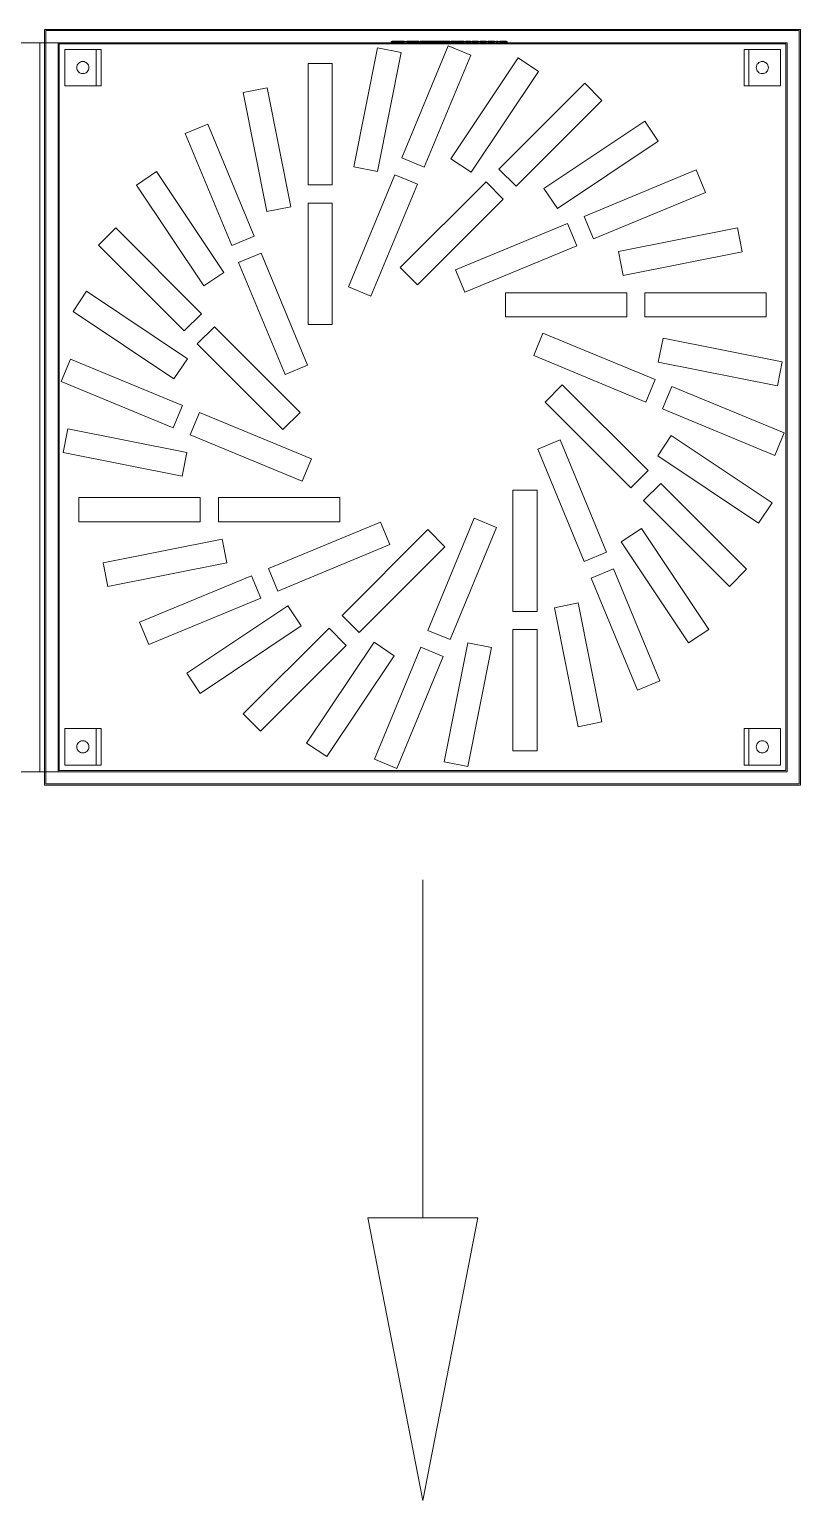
# Model space of a CAD drawing. Header units: inches. Extents: x -772 to 6765, y -813 to 4093.
# Drawn here: x 1480.1 to 1543.6, y 3187.3 to 3308.6 of the extents above; entities that cross this region are included whole.
import ezdxf

# ---------------------------------------------------------------- set-up
doc = ezdxf.new("R2010")
doc.units = ezdxf.units.IN
doc.header["$MEASUREMENT"] = 0
doc.layers.add('MTY-UFLEME-KANALI', color=20, linetype='Continuous')
doc.layers.add('STM-U-MENFEZ', color=2, linetype='Continuous', lineweight=0)
doc.layers.add('VDI3805_Objects', color=7, linetype='Continuous', lineweight=0)

# ---------------------------------------------------------------- blocks, each defined once
blk = doc.blocks.new('150_970_03')
at = {"layer": 'VDI3805_Objects', "color": 7}
for p, q in [((-0.0696, 0.3005), (-0.0696, 0.3015)), ((-0.0696, 0.3015), (0.026, 0.3015)), ((0.026, 0.3005), (-0.0696, 0.3005)), ((0.026, 0.3005), (0.026, 0.3015))]:
    blk.add_line(p, q, dxfattribs=at)
at = {"layer": 'VDI3805_Objects', "color": 38}
for p, q in [((-0.0672, 0.3018), (-0.0688, 0.3018)), ((-0.0688, 0.3018), (-0.0688, 0.3006)), ((-0.0688, 0.3018), (-0.0666, 0.3018)), ((-0.0688, 0.3006), (-0.0672, 0.3006)), ((-0.0666, 0.3006), (-0.0688, 0.3006)), ((-0.0653, 0.3018), (-0.0672, 0.3018)), ((-0.0672, 0.3018), (-0.0672, 0.3006)), ((-0.0672, 0.3006), (-0.0653, 0.3006)), ((-0.0666, 0.3018), (-0.0666, 0.3006)), ((-0.065, 0.3018), (-0.0653, 0.3018)), ((-0.0653, 0.3018), (-0.0653, 0.3006)), ((-0.0653, 0.3006), (-0.065, 0.3006)), ((-0.065, 0.3018), (-0.0638, 0.3018)), ((-0.065, 0.3018), (-0.065, 0.3006)), ((-0.0638, 0.3006), (-0.065, 0.3006)), ((-0.0638, 0.3018), (-0.0638, 0.3006)), ((-0.0609, 0.3018), (-0.0621, 0.3018)), ((-0.0621, 0.3006), (-0.0621, 0.3018)), ((-0.0609, 0.3006), (-0.0621, 0.3006)), ((-0.0609, 0.3006), (-0.0609, 0.3018)), ((-0.0583, 0.3018), (-0.0594, 0.3018)), ((-0.0594, 0.3018), (-0.0594, 0.3006)), ((-0.0594, 0.3018), (-0.0583, 0.3018)), ((-0.0594, 0.3006), (-0.0583, 0.3006)), ((-0.0583, 0.3006), (-0.0594, 0.3006)), ((-0.0553, 0.3018), (-0.0583, 0.3018)), ((-0.0583, 0.3018), (-0.0583, 0.3006)), ((-0.0583, 0.3018), (-0.0583, 0.3006)), ((-0.0583, 0.3018), (-0.0553, 0.3018)), ((-0.0583, 0.3006), (-0.0553, 0.3006)), ((-0.0553, 0.3006), (-0.0583, 0.3006)), ((-0.0541, 0.3018), (-0.0553, 0.3018)), ((-0.0553, 0.3018), (-0.0553, 0.3006)), ((-0.0553, 0.3018), (-0.0553, 0.3006)), ((-0.0553, 0.3018), (-0.0541, 0.3018)), ((-0.0553, 0.3006), (-0.0541, 0.3006)), ((-0.0541, 0.3006), (-0.0553, 0.3006)), ((-0.0541, 0.3018), (-0.0541, 0.3006)), ((-0.0513, 0.3018), (-0.0525, 0.3018)), ((-0.0525, 0.3018), (-0.0525, 0.3006)), ((-0.0525, 0.3006), (-0.0513, 0.3006)), ((-0.0486, 0.3018), (-0.0513, 0.3018)), ((-0.0513, 0.3018), (-0.0513, 0.3006)), ((-0.0513, 0.3006), (-0.0486, 0.3006)), ((-0.0486, 0.3018), (-0.0475, 0.3018)), ((-0.0486, 0.3018), (-0.0486, 0.3006)), ((-0.0475, 0.3006), (-0.0486, 0.3006)), ((-0.0475, 0.3018), (-0.0475, 0.3006)), ((-0.0459, 0.3018), (-0.0456, 0.3018)), ((-0.0456, 0.3018), (-0.0459, 0.3018)), ((-0.0459, 0.3018), (-0.0459, 0.3006)), ((-0.0459, 0.3018), (-0.0459, 0.3018)), ((-0.0459, 0.3018), (-0.0459, 0.3006)), ((-0.0459, 0.3018), (-0.0454, 0.3018)), ((-0.0454, 0.3018), (-0.0459, 0.3018)), ((-0.0459, 0.3018), (-0.0459, 0.3006)), ((-0.0459, 0.3018), (-0.0459, 0.3018)), ((-0.0456, 0.3006), (-0.0459, 0.3006)), ((-0.0459, 0.3006), (-0.0456, 0.3006)), ((-0.0459, 0.3006), (-0.0459, 0.3006)), ((-0.0454, 0.3006), (-0.0459, 0.3006)), ((-0.0459, 0.3006), (-0.0454, 0.3006)), ((-0.0459, 0.3006), (-0.0459, 0.3006)), ((-0.0456, 0.3018), (-0.0456, 0.3006)), ((-0.0456, 0.3018), (-0.0453, 0.3018)), ((-0.0453, 0.3018), (-0.0456, 0.3018)), ((-0.0456, 0.3018), (-0.0456, 0.3006)), ((-0.0453, 0.3006), (-0.0456, 0.3006)), ((-0.0456, 0.3006), (-0.0453, 0.3006)), ((-0.0454, 0.3018), (-0.0454, 0.3006)), ((-0.0454, 0.3018), (-0.0448, 0.3018)), ((-0.0448, 0.3018), (-0.0454, 0.3018)), ((-0.0454, 0.3018), (-0.0454, 0.3006)), ((-0.0448, 0.3006), (-0.0454, 0.3006)), ((-0.0454, 0.3006), (-0.0448, 0.3006)), ((-0.0453, 0.3018), (-0.0453, 0.3006)), ((-0.0453, 0.3018), (-0.045, 0.3018)), ((-0.045, 0.3018), (-0.0453, 0.3018)), ((-0.0453, 0.3018), (-0.0453, 0.3006)), ((-0.045, 0.3006), (-0.0453, 0.3006)), ((-0.0453, 0.3006), (-0.045, 0.3006)), ((-0.045, 0.3018), (-0.045, 0.3006)), ((-0.045, 0.3018), (-0.0447, 0.3018)), ((-0.0446, 0.3018), (-0.045, 0.3018)), ((-0.045, 0.3018), (-0.045, 0.3006)), ((-0.0447, 0.3006), (-0.045, 0.3006)), ((-0.045, 0.3006), (-0.0446, 0.3006)), ((-0.0448, 0.3018), (-0.0448, 0.3006)), ((-0.0448, 0.3018), (-0.0441, 0.3018)), ((-0.0441, 0.3018), (-0.0448, 0.3018)), ((-0.0448, 0.3018), (-0.0448, 0.3006)), ((-0.0441, 0.3006), (-0.0448, 0.3006)), ((-0.0448, 0.3006), (-0.0441, 0.3006)), ((-0.0447, 0.3018), (-0.0447, 0.3006)), ((-0.0447, 0.3018), (-0.0443, 0.3018)), ((-0.0443, 0.3006), (-0.0447, 0.3006)), ((-0.0443, 0.3018), (-0.0446, 0.3018)), ((-0.0446, 0.3018), (-0.0446, 0.3006)), ((-0.0446, 0.3006), (-0.0443, 0.3006)), ((-0.0443, 0.3018), (-0.0443, 0.3006)), ((-0.0443, 0.3018), (-0.0439, 0.3018)), ((-0.0439, 0.3018), (-0.0443, 0.3018)), ((-0.0443, 0.3018), (-0.0443, 0.3006)), ((-0.0439, 0.3006), (-0.0443, 0.3006)), ((-0.0443, 0.3006), (-0.0439, 0.3006)), ((-0.0441, 0.3018), (-0.0441, 0.3006)), ((-0.0441, 0.3018), (-0.0435, 0.3018)), ((-0.0435, 0.3018), (-0.0441, 0.3018)), ((-0.0441, 0.3018), (-0.0441, 0.3006)), ((-0.0435, 0.3006), (-0.0441, 0.3006)), ((-0.0441, 0.3006), (-0.0435, 0.3006)), ((-0.0439, 0.3018), (-0.0439, 0.3006)), ((-0.0439, 0.3018), (-0.0436, 0.3018)), ((-0.0435, 0.3018), (-0.0439, 0.3018)), ((-0.0439, 0.3018), (-0.0439, 0.3006)), ((-0.0436, 0.3006), (-0.0439, 0.3006)), ((-0.0439, 0.3006), (-0.0435, 0.3006)), ((-0.0436, 0.3018), (-0.0436, 0.3006)), ((-0.0436, 0.3018), (-0.0432, 0.3018)), ((-0.0432, 0.3006), (-0.0436, 0.3006)), ((-0.0432, 0.3018), (-0.0435, 0.3018)), ((-0.0435, 0.3018), (-0.0435, 0.3006)), ((-0.0435, 0.3018), (-0.0435, 0.3006)), ((-0.0435, 0.3018), (-0.0429, 0.3018)), ((-0.0429, 0.3018), (-0.0435, 0.3018)), ((-0.0435, 0.3018), (-0.0435, 0.3006)), ((-0.0435, 0.3006), (-0.0432, 0.3006)), ((-0.0429, 0.3006), (-0.0435, 0.3006)), ((-0.0435, 0.3006), (-0.0429, 0.3006)), ((-0.0432, 0.3018), (-0.0432, 0.3006)), ((-0.0432, 0.3018), (-0.0429, 0.3018)), ((-0.0429, 0.3018), (-0.0432, 0.3018)), ((-0.0432, 0.3018), (-0.0432, 0.3006)), ((-0.0429, 0.3006), (-0.0432, 0.3006)), ((-0.0432, 0.3006), (-0.0429, 0.3006)), ((-0.0429, 0.3018), (-0.0429, 0.3006)), ((-0.0429, 0.3018), (-0.0427, 0.3018)), ((-0.0427, 0.3018), (-0.0429, 0.3018)), ((-0.0429, 0.3018), (-0.0429, 0.3006)), ((-0.0429, 0.3018), (-0.0429, 0.3006)), ((-0.0429, 0.3018), (-0.0424, 0.3018)), ((-0.0424, 0.3018), (-0.0429, 0.3018)), ((-0.0429, 0.3018), (-0.0429, 0.3006)), ((-0.0427, 0.3006), (-0.0429, 0.3006)), ((-0.0429, 0.3006), (-0.0427, 0.3006)), ((-0.0424, 0.3006), (-0.0429, 0.3006)), ((-0.0429, 0.3006), (-0.0424, 0.3006)), ((-0.0427, 0.3018), (-0.0427, 0.3006)), ((-0.0427, 0.3018), (-0.0425, 0.3018)), ((-0.0425, 0.3018), (-0.0427, 0.3018)), ((-0.0427, 0.3018), (-0.0427, 0.3006)), ((-0.0425, 0.3006), (-0.0427, 0.3006)), ((-0.0427, 0.3006), (-0.0425, 0.3006)), ((-0.0425, 0.3018), (-0.0425, 0.3006)), ((-0.0425, 0.3018), (-0.0424, 0.3018)), ((-0.0424, 0.3018), (-0.0425, 0.3018)), ((-0.0425, 0.3018), (-0.0425, 0.3006)), ((-0.0424, 0.3006), (-0.0425, 0.3006)), ((-0.0425, 0.3006), (-0.0424, 0.3006)), ((-0.0424, 0.3018), (-0.0424, 0.3006)), ((-0.0424, 0.3018), (-0.0424, 0.3018)), ((-0.0424, 0.3018), (-0.0424, 0.3006)), ((-0.0424, 0.3018), (-0.0424, 0.3018)), ((-0.0424, 0.3018), (-0.0424, 0.3006)), ((-0.0424, 0.3018), (-0.0424, 0.3006)), ((-0.0424, 0.3018), (-0.0419, 0.3018)), ((-0.0419, 0.3018), (-0.0424, 0.3018)), ((-0.0424, 0.3018), (-0.0424, 0.3006)), ((-0.0424, 0.3006), (-0.0424, 0.3006)), ((-0.0424, 0.3006), (-0.0424, 0.3006)), ((-0.0419, 0.3006), (-0.0424, 0.3006)), ((-0.0424, 0.3006), (-0.0419, 0.3006)), ((-0.0419, 0.3018), (-0.0419, 0.3006)), ((-0.0419, 0.3018), (-0.0415, 0.3018)), ((-0.0415, 0.3018), (-0.0419, 0.3018)), ((-0.0419, 0.3018), (-0.0419, 0.3006)), ((-0.0415, 0.3006), (-0.0419, 0.3006)), ((-0.0419, 0.3006), (-0.0415, 0.3006)), ((-0.0415, 0.3018), (-0.0415, 0.3006)), ((-0.0415, 0.3018), (-0.0412, 0.3018)), ((-0.0412, 0.3006), (-0.0415, 0.3006)), ((-0.0412, 0.3018), (-0.0412, 0.3006)), ((-0.0412, 0.3018), (-0.0411, 0.3018)), ((-0.0411, 0.3006), (-0.0412, 0.3006)), ((-0.0411, 0.3018), (-0.0411, 0.3006)), ((-0.0411, 0.3018), (-0.041, 0.3018)), ((-0.041, 0.3006), (-0.0411, 0.3006)), ((-0.041, 0.3018), (-0.041, 0.3006)), ((-0.0394, 0.3018), (-0.0356, 0.3018)), ((-0.0394, 0.3018), (-0.0394, 0.3006)), ((-0.0394, 0.3018), (-0.0367, 0.3018)), ((-0.0356, 0.3006), (-0.0394, 0.3006)), ((-0.0367, 0.3006), (-0.0394, 0.3006)), ((-0.0367, 0.3018), (-0.0367, 0.3006)), ((-0.0356, 0.3018), (-0.0356, 0.3006)), ((-0.0289, 0.3018), (-0.0341, 0.3018)), ((-0.0341, 0.3018), (-0.0341, 0.3006)), ((-0.0341, 0.3018), (-0.0321, 0.3018)), ((-0.0341, 0.3006), (-0.0289, 0.3006)), ((-0.0321, 0.3006), (-0.0341, 0.3006)), ((-0.0321, 0.3018), (-0.0321, 0.3006)), ((-0.0321, 0.3018), (-0.0309, 0.3018)), ((-0.0309, 0.3006), (-0.0321, 0.3006)), ((-0.0309, 0.3018), (-0.0309, 0.3006)), ((-0.0309, 0.3018), (-0.0289, 0.3018)), ((-0.0289, 0.3006), (-0.0309, 0.3006)), ((-0.0289, 0.3018), (-0.0289, 0.3006)), ((-0.0281, 0.3018), (-0.0279, 0.3018)), ((-0.0281, 0.3018), (-0.0281, 0.3006)), ((-0.0281, 0.3018), (-0.0281, 0.3018)), ((-0.0281, 0.3018), (-0.0281, 0.3006)), ((-0.0279, 0.3006), (-0.0281, 0.3006)), ((-0.0281, 0.3006), (-0.0281, 0.3006)), ((-0.0279, 0.3018), (-0.0279, 0.3006)), ((-0.0279, 0.3018), (-0.0277, 0.3018)), ((-0.0277, 0.3006), (-0.0279, 0.3006)), ((-0.0278, 0.3006), (-0.0278, 0.3018)), ((-0.0278, 0.3018), (-0.0277, 0.3018)), ((-0.0277, 0.3006), (-0.0278, 0.3006)), ((-0.0277, 0.3006), (-0.0277, 0.3018)), ((-0.0277, 0.3018), (-0.0276, 0.3018)), ((-0.0277, 0.3018), (-0.0277, 0.3006)), ((-0.0277, 0.3018), (-0.0274, 0.3018)), ((-0.0276, 0.3006), (-0.0277, 0.3006)), ((-0.0274, 0.3006), (-0.0277, 0.3006)), ((-0.0276, 0.3006), (-0.0276, 0.3018)), ((-0.0276, 0.3018), (-0.0274, 0.3018)), ((-0.0274, 0.3006), (-0.0276, 0.3006)), ((-0.0274, 0.3006), (-0.0274, 0.3018)), ((-0.0274, 0.3018), (-0.0272, 0.3018)), ((-0.0274, 0.3018), (-0.0274, 0.3006)), ((-0.0274, 0.3018), (-0.0271, 0.3018)), ((-0.0272, 0.3006), (-0.0274, 0.3006)), ((-0.0271, 0.3006), (-0.0274, 0.3006)), ((-0.0272, 0.3006), (-0.0272, 0.3018)), ((-0.0272, 0.3018), (-0.0269, 0.3018)), ((-0.0269, 0.3006), (-0.0272, 0.3006)), ((-0.0271, 0.3018), (-0.0271, 0.3006)), ((-0.0271, 0.3018), (-0.0267, 0.3018)), ((-0.0267, 0.3006), (-0.0271, 0.3006)), ((-0.0269, 0.3006), (-0.0269, 0.3018)), ((-0.0269, 0.3018), (-0.0266, 0.3018)), ((-0.0263, 0.3018), (-0.0269, 0.3018)), ((-0.0269, 0.3018), (-0.0269, 0.3006)), ((-0.0269, 0.3018), (-0.0265, 0.3018)), ((-0.0268, 0.3018), (-0.0269, 0.3018)), ((-0.0269, 0.3018), (-0.0269, 0.3018)), ((-0.0269, 0.3018), (-0.0269, 0.3018)), ((-0.0269, 0.3018), (-0.0269, 0.3018)), ((-0.0269, 0.3018), (-0.0269, 0.3018)), ((-0.0269, 0.3018), (-0.0268, 0.3018)), ((-0.0269, 0.3018), (-0.0269, 0.3006)), ((-0.0269, 0.3018), (-0.0269, 0.3006)), ((-0.0269, 0.3018), (-0.0269, 0.3006)), ((-0.0269, 0.3018), (-0.0269, 0.3006)), ((-0.0269, 0.3018), (-0.0269, 0.3006)), ((-0.0266, 0.3006), (-0.0269, 0.3006)), ((-0.0269, 0.3006), (-0.0263, 0.3006)), ((-0.0265, 0.3006), (-0.0269, 0.3006)), ((-0.0268, 0.3006), (-0.0269, 0.3006)), ((-0.0269, 0.3006), (-0.0269, 0.3006)), ((-0.0269, 0.3006), (-0.0269, 0.3006)), ((-0.0269, 0.3006), (-0.0269, 0.3006)), ((-0.0269, 0.3006), (-0.0269, 0.3006)), ((-0.0269, 0.3006), (-0.0269, 0.3006)), ((-0.0268, 0.3006), (-0.0269, 0.3006)), ((-0.0267, 0.3018), (-0.0268, 0.3018)), ((-0.0268, 0.3018), (-0.0268, 0.3006)), ((-0.0267, 0.3018), (-0.0268, 0.3018)), ((-0.0268, 0.3018), (-0.0268, 0.3006)), ((-0.0268, 0.3006), (-0.0267, 0.3006)), ((-0.0267, 0.3006), (-0.0268, 0.3006)), ((-0.0267, 0.3018), (-0.0267, 0.3006)), ((-0.0267, 0.3018), (-0.0263, 0.3018)), ((-0.0266, 0.3018), (-0.0267, 0.3018)), ((-0.0267, 0.3018), (-0.0267, 0.3006)), ((-0.0266, 0.3018), (-0.0267, 0.3018)), ((-0.0267, 0.3018), (-0.0267, 0.3006)), ((-0.0263, 0.3006), (-0.0267, 0.3006)), ((-0.0267, 0.3006), (-0.0266, 0.3006)), ((-0.0266, 0.3006), (-0.0267, 0.3006)), ((-0.0266, 0.3006), (-0.0266, 0.3018)), ((-0.0266, 0.3018), (-0.0262, 0.3018)), ((-0.0265, 0.3018), (-0.0266, 0.3018)), ((-0.0266, 0.3018), (-0.0266, 0.3006)), ((-0.0264, 0.3018), (-0.0266, 0.3018)), ((-0.0266, 0.3018), (-0.0266, 0.3006)), ((-0.0262, 0.3006), (-0.0266, 0.3006)), ((-0.0266, 0.3006), (-0.0265, 0.3006)), ((-0.0264, 0.3006), (-0.0266, 0.3006)), ((-0.0264, 0.3018), (-0.0265, 0.3018)), ((-0.0265, 0.3018), (-0.0265, 0.3006)), ((-0.0265, 0.3018), (-0.0265, 0.3006)), ((-0.0265, 0.3018), (-0.0258, 0.3018)), ((-0.0265, 0.3006), (-0.0265, 0.3018)), ((-0.0265, 0.3018), (-0.0264, 0.3018)), ((-0.0265, 0.3006), (-0.0265, 0.3018)), ((-0.0265, 0.3018), (-0.0265, 0.3018)), ((-0.0265, 0.3006), (-0.0265, 0.3018)), ((-0.0265, 0.3018), (-0.0265, 0.3018)), ((-0.0265, 0.3006), (-0.0265, 0.3018)), ((-0.0265, 0.3018), (-0.0265, 0.3018)), ((-0.0265, 0.3006), (-0.0264, 0.3006)), ((-0.0258, 0.3006), (-0.0265, 0.3006)), ((-0.0264, 0.3006), (-0.0265, 0.3006)), ((-0.0265, 0.3006), (-0.0265, 0.3006)), ((-0.0265, 0.3006), (-0.0265, 0.3006)), ((-0.0265, 0.3006), (-0.0265, 0.3006)), ((-0.0262, 0.3018), (-0.0264, 0.3018)), ((-0.0264, 0.3018), (-0.0264, 0.3006)), ((-0.0263, 0.3018), (-0.0264, 0.3018)), ((-0.0264, 0.3018), (-0.0264, 0.3006)), ((-0.0264, 0.3006), (-0.0264, 0.3018)), ((-0.0264, 0.3018), (-0.0263, 0.3018)), ((-0.0264, 0.3006), (-0.0264, 0.3018)), ((-0.0264, 0.3018), (-0.0264, 0.3018)), ((-0.0264, 0.3006), (-0.0262, 0.3006)), ((-0.0263, 0.3006), (-0.0264, 0.3006)), ((-0.0263, 0.3006), (-0.0264, 0.3006)), ((-0.0264, 0.3006), (-0.0264, 0.3006)), ((-0.0263, 0.3018), (-0.0263, 0.3006)), ((-0.0263, 0.3018), (-0.0258, 0.3018)), ((-0.0263, 0.3018), (-0.0263, 0.3006)), ((-0.0263, 0.3006), (-0.0263, 0.3018)), ((-0.0263, 0.3018), (-0.0263, 0.3018)), ((-0.0263, 0.3006), (-0.0263, 0.3018)), ((-0.0262, 0.3018), (-0.0263, 0.3018)), ((-0.0258, 0.3006), (-0.0263, 0.3006)), ((-0.0263, 0.3006), (-0.0263, 0.3006)), ((-0.0263, 0.3006), (-0.0262, 0.3006)), ((-0.0262, 0.3006), (-0.0262, 0.3018)), ((-0.0262, 0.3018), (-0.0258, 0.3018)), ((-0.0249, 0.3018), (-0.0262, 0.3018)), ((-0.0262, 0.3018), (-0.0262, 0.3006)), ((-0.0253, 0.3018), (-0.0262, 0.3018)), ((-0.0258, 0.3006), (-0.0262, 0.3006)), ((-0.0262, 0.3006), (-0.0249, 0.3006)), ((-0.0262, 0.3006), (-0.0253, 0.3006)), ((-0.0258, 0.3006), (-0.0258, 0.3018)), ((-0.0258, 0.3018), (-0.0254, 0.3018)), ((-0.0258, 0.3018), (-0.0254, 0.3018)), ((-0.0258, 0.3018), (-0.0258, 0.3006)), ((-0.0258, 0.3018), (-0.0253, 0.3018)), ((-0.0254, 0.3006), (-0.0258, 0.3006)), ((-0.0254, 0.3006), (-0.0258, 0.3006)), ((-0.0253, 0.3006), (-0.0258, 0.3006)), ((-0.0254, 0.3006), (-0.0254, 0.3018)), ((-0.0254, 0.3018), (-0.0251, 0.3018)), ((-0.0249, 0.3018), (-0.0254, 0.3018)), ((-0.0254, 0.3018), (-0.0254, 0.3006)), ((-0.0251, 0.3006), (-0.0254, 0.3006)), ((-0.0254, 0.3006), (-0.0249, 0.3006)), ((-0.0253, 0.3018), (-0.0253, 0.3006)), ((-0.0253, 0.3018), (-0.0249, 0.3018)), ((-0.0249, 0.3006), (-0.0253, 0.3006)), ((-0.0251, 0.3006), (-0.0251, 0.3018)), ((-0.0251, 0.3018), (-0.0247, 0.3018)), ((-0.0247, 0.3006), (-0.0251, 0.3006)), ((-0.0245, 0.3018), (-0.0249, 0.3018)), ((-0.0249, 0.3018), (-0.0249, 0.3006)), ((-0.0249, 0.3018), (-0.0249, 0.3006)), ((-0.0249, 0.3006), (-0.0245, 0.3006)), ((-0.0247, 0.3006), (-0.0247, 0.3018)), ((-0.0247, 0.3018), (-0.0244, 0.3018)), ((-0.0244, 0.3006), (-0.0247, 0.3006)), ((-0.0242, 0.3018), (-0.0245, 0.3018)), ((-0.0245, 0.3018), (-0.0245, 0.3006)), ((-0.0245, 0.3006), (-0.0242, 0.3006)), ((-0.0244, 0.3006), (-0.0244, 0.3018)), ((-0.0244, 0.3018), (-0.0242, 0.3018)), ((-0.0242, 0.3006), (-0.0244, 0.3006)), ((-0.0242, 0.3006), (-0.0242, 0.3018)), ((-0.0242, 0.3018), (-0.024, 0.3018)), ((-0.0239, 0.3018), (-0.0242, 0.3018)), ((-0.0242, 0.3018), (-0.0242, 0.3006)), ((-0.024, 0.3006), (-0.0242, 0.3006)), ((-0.0242, 0.3006), (-0.0239, 0.3006)), ((-0.024, 0.3006), (-0.024, 0.3018)), ((-0.024, 0.3018), (-0.0239, 0.3018)), ((-0.0239, 0.3006), (-0.024, 0.3006)), ((-0.0239, 0.3018), (-0.0237, 0.3018)), ((-0.0239, 0.3006), (-0.0239, 0.3018)), ((-0.0239, 0.3006), (-0.0239, 0.3018)), ((-0.0239, 0.3018), (-0.0239, 0.3018)), ((-0.0239, 0.3018), (-0.0239, 0.3006)), ((-0.0237, 0.3006), (-0.0239, 0.3006)), ((-0.0239, 0.3006), (-0.0239, 0.3006)), ((-0.0237, 0.3018), (-0.0237, 0.3006)), ((-0.0237, 0.3018), (-0.0236, 0.3018)), ((-0.0236, 0.3006), (-0.0237, 0.3006)), ((-0.0236, 0.3018), (-0.0236, 0.3006)), ((-0.0236, 0.3018), (-0.0235, 0.3018)), ((-0.0235, 0.3006), (-0.0236, 0.3006)), ((-0.0235, 0.3018), (-0.0235, 0.3006)), ((-0.022, 0.3018), (-0.0224, 0.3018)), ((-0.0224, 0.3018), (-0.0224, 0.3006)), ((-0.0224, 0.3018), (-0.0193, 0.3018)), ((-0.0224, 0.3006), (-0.022, 0.3006)), ((-0.0193, 0.3006), (-0.0224, 0.3006)), ((-0.0189, 0.3018), (-0.022, 0.3018)), ((-0.022, 0.3018), (-0.022, 0.3006)), ((-0.022, 0.3006), (-0.0189, 0.3006)), ((-0.0188, 0.3018), (-0.0219, 0.3018)), ((-0.0219, 0.3018), (-0.0219, 0.3006)), ((-0.0219, 0.3018), (-0.0135, 0.3018)), ((-0.0219, 0.3006), (-0.0188, 0.3006)), ((-0.0135, 0.3006), (-0.0219, 0.3006)), ((-0.0212, 0.3018), (-0.0215, 0.3018)), ((-0.0215, 0.3018), (-0.0215, 0.3006)), ((-0.0215, 0.3018), (-0.0184, 0.3018)), ((-0.0215, 0.3006), (-0.0212, 0.3006)), ((-0.0184, 0.3006), (-0.0215, 0.3006)), ((-0.0181, 0.3018), (-0.0212, 0.3018)), ((-0.0212, 0.3018), (-0.0212, 0.3006)), ((-0.0212, 0.3006), (-0.0181, 0.3006)), ((-0.0203, 0.3018), (-0.0207, 0.3018)), ((-0.0207, 0.3018), (-0.0207, 0.3006)), ((-0.0207, 0.3018), (-0.0176, 0.3018)), ((-0.0207, 0.3006), (-0.0203, 0.3006)), ((-0.0176, 0.3006), (-0.0207, 0.3006)), ((-0.0172, 0.3018), (-0.0203, 0.3018)), ((-0.0203, 0.3018), (-0.0203, 0.3006)), ((-0.0203, 0.3006), (-0.0172, 0.3006)), ((-0.0195, 0.3018), (-0.0198, 0.3018)), ((-0.0198, 0.3018), (-0.0198, 0.3006)), ((-0.0198, 0.3018), (-0.0167, 0.3018)), ((-0.0198, 0.3006), (-0.0195, 0.3006)), ((-0.0167, 0.3006), (-0.0198, 0.3006)), ((-0.0171, 0.3018), (-0.0195, 0.3018)), ((-0.0195, 0.3018), (-0.0195, 0.3006)), ((-0.0195, 0.3006), (-0.0171, 0.3006)), ((-0.0193, 0.3018), (-0.0193, 0.3006)), ((-0.0193, 0.3018), (-0.0189, 0.3018)), ((-0.0189, 0.3006), (-0.0193, 0.3006)), ((-0.0186, 0.3018), (-0.019, 0.3018)), ((-0.019, 0.3018), (-0.019, 0.3006)), ((-0.019, 0.3018), (-0.0176, 0.3018)), ((-0.019, 0.3006), (-0.0186, 0.3006)), ((-0.0176, 0.3006), (-0.019, 0.3006)), ((-0.0189, 0.3018), (-0.0189, 0.3006)), ((-0.0104, 0.3018), (-0.0188, 0.3018)), ((-0.0188, 0.3018), (-0.0188, 0.3006)), ((-0.0188, 0.3006), (-0.0104, 0.3006)), ((-0.0179, 0.3018), (-0.0186, 0.3018)), ((-0.0186, 0.3018), (-0.0186, 0.3006)), ((-0.0186, 0.3006), (-0.0179, 0.3006)), ((-0.0184, 0.3018), (-0.0184, 0.3006)), ((-0.0184, 0.3018), (-0.0181, 0.3018)), ((-0.0181, 0.3006), (-0.0184, 0.3006)), ((-0.0181, 0.3018), (-0.0181, 0.3006)), ((-0.0176, 0.3018), (-0.0179, 0.3018)), ((-0.0179, 0.3018), (-0.0179, 0.3006)), ((-0.0179, 0.3006), (-0.0176, 0.3006)), ((-0.0176, 0.3018), (-0.0176, 0.3006)), ((-0.0176, 0.3018), (-0.0172, 0.3018)), ((-0.0176, 0.3018), (-0.0176, 0.3006)), ((-0.0172, 0.3006), (-0.0176, 0.3006)), ((-0.0172, 0.3018), (-0.0172, 0.3006)), ((-0.0167, 0.3018), (-0.0171, 0.3018)), ((-0.0171, 0.3018), (-0.0171, 0.3006)), ((-0.0171, 0.3006), (-0.0167, 0.3006)), ((-0.0167, 0.3018), (-0.0167, 0.3006)), ((-0.016, 0.3018), (-0.0129, 0.3018)), ((-0.0157, 0.3018), (-0.016, 0.3018)), ((-0.016, 0.3018), (-0.016, 0.3006)), ((-0.0129, 0.3006), (-0.016, 0.3006)), ((-0.016, 0.3006), (-0.0157, 0.3006)), ((-0.0134, 0.3018), (-0.0157, 0.3018)), ((-0.0157, 0.3018), (-0.0157, 0.3006)), ((-0.0157, 0.3018), (-0.0154, 0.3018)), ((-0.0126, 0.3018), (-0.0157, 0.3018)), ((-0.0157, 0.3018), (-0.0157, 0.3006)), ((-0.0157, 0.3006), (-0.0134, 0.3006)), ((-0.0154, 0.3006), (-0.0157, 0.3006)), ((-0.0157, 0.3006), (-0.0126, 0.3006)), ((-0.0154, 0.3018), (-0.0138, 0.3018)), ((-0.0154, 0.3018), (-0.0154, 0.3006)), ((-0.0138, 0.3006), (-0.0154, 0.3006)), ((-0.0152, 0.3018), (-0.0121, 0.3018)), ((-0.0148, 0.3018), (-0.0152, 0.3018)), ((-0.0152, 0.3018), (-0.0152, 0.3006)), ((-0.0121, 0.3006), (-0.0152, 0.3006)), ((-0.0152, 0.3006), (-0.0148, 0.3006)), ((-0.0143, 0.3018), (-0.0149, 0.3018)), ((-0.0149, 0.3018), (-0.0149, 0.3006)), ((-0.0149, 0.3018), (-0.0146, 0.3018)), ((-0.0149, 0.3006), (-0.0143, 0.3006)), ((-0.0146, 0.3006), (-0.0149, 0.3006)), ((-0.0117, 0.3018), (-0.0148, 0.3018)), ((-0.0148, 0.3018), (-0.0148, 0.3006)), ((-0.0148, 0.3006), (-0.0117, 0.3006)), ((-0.0146, 0.3018), (-0.0146, 0.3006)), ((-0.0146, 0.3018), (-0.0143, 0.3018)), ((-0.0143, 0.3006), (-0.0146, 0.3006)), ((-0.0143, 0.3018), (-0.0143, 0.3006)), ((-0.0143, 0.3018), (-0.0112, 0.3018)), ((-0.014, 0.3018), (-0.0143, 0.3018)), ((-0.0143, 0.3018), (-0.0143, 0.3006)), ((-0.0112, 0.3006), (-0.0143, 0.3006)), ((-0.0143, 0.3006), (-0.014, 0.3006)), ((-0.0109, 0.3018), (-0.014, 0.3018)), ((-0.014, 0.3018), (-0.014, 0.3006)), ((-0.014, 0.3006), (-0.0109, 0.3006)), ((-0.0138, 0.3018), (-0.0138, 0.3006)), ((-0.0138, 0.3018), (-0.0134, 0.3018)), ((-0.0134, 0.3006), (-0.0138, 0.3006)), ((-0.0135, 0.3018), (-0.0104, 0.3018)), ((-0.0135, 0.3018), (-0.0135, 0.3006)), ((-0.0104, 0.3006), (-0.0135, 0.3006)), ((-0.0134, 0.3018), (-0.0134, 0.3006)), ((-0.0129, 0.3018), (-0.0129, 0.3006)), ((-0.0129, 0.3018), (-0.0126, 0.3018)), ((-0.0126, 0.3006), (-0.0129, 0.3006)), ((-0.0126, 0.3018), (-0.0126, 0.3006)), ((-0.0121, 0.3018), (-0.0121, 0.3006)), ((-0.0121, 0.3018), (-0.0117, 0.3018)), ((-0.0117, 0.3006), (-0.0121, 0.3006)), ((-0.0117, 0.3018), (-0.0117, 0.3006)), ((-0.0112, 0.3018), (-0.0112, 0.3006)), ((-0.0112, 0.3018), (-0.0109, 0.3018)), ((-0.0109, 0.3006), (-0.0112, 0.3006)), ((-0.0109, 0.3018), (-0.0109, 0.3006)), ((-0.0104, 0.3018), (-0.0104, 0.3006)), ((-0.0099, 0.3018), (-0.01, 0.3018)), ((-0.01, 0.3018), (-0.01, 0.3006)), ((-0.0099, 0.3006), (-0.01, 0.3006)), ((-0.0095, 0.3018), (-0.0099, 0.3018)), ((-0.0099, 0.3018), (-0.0099, 0.3006)), ((-0.0099, 0.3006), (-0.0095, 0.3006)), ((-0.009, 0.3018), (-0.0095, 0.3018)), ((-0.0095, 0.3018), (-0.0095, 0.3006)), ((-0.0095, 0.3006), (-0.009, 0.3006)), ((-0.0082, 0.3018), (-0.009, 0.3018)), ((-0.009, 0.3018), (-0.009, 0.3006)), ((-0.009, 0.3006), (-0.0082, 0.3006)), ((-0.0073, 0.3018), (-0.0082, 0.3018)), ((-0.0082, 0.3018), (-0.0082, 0.3006)), ((-0.0082, 0.3006), (-0.0073, 0.3006)), ((-0.0063, 0.3018), (-0.0073, 0.3018)), ((-0.0073, 0.3018), (-0.0073, 0.3006)), ((-0.0072, 0.3018), (-0.0073, 0.3018)), ((-0.0073, 0.3006), (-0.0073, 0.3018)), ((-0.0073, 0.3006), (-0.0063, 0.3006)), ((-0.0073, 0.3006), (-0.0072, 0.3006)), ((-0.0072, 0.3006), (-0.0072, 0.3018)), ((-0.007, 0.3018), (-0.0072, 0.3018)), ((-0.0072, 0.3006), (-0.007, 0.3006)), ((-0.007, 0.3006), (-0.007, 0.3018)), ((-0.0067, 0.3018), (-0.007, 0.3018)), ((-0.007, 0.3006), (-0.0067, 0.3006)), ((-0.0067, 0.3006), (-0.0067, 0.3018)), ((-0.0063, 0.3018), (-0.0067, 0.3018)), ((-0.0067, 0.3006), (-0.0063, 0.3006)), ((-0.0052, 0.3018), (-0.0063, 0.3018)), ((-0.0063, 0.3018), (-0.0063, 0.3006)), ((-0.0063, 0.3006), (-0.0063, 0.3018)), ((-0.0058, 0.3018), (-0.0063, 0.3018)), ((-0.0063, 0.3006), (-0.0052, 0.3006)), ((-0.0063, 0.3006), (-0.0058, 0.3006)), ((-0.0058, 0.3006), (-0.0058, 0.3018)), ((-0.0053, 0.3018), (-0.0058, 0.3018)), ((-0.0058, 0.3006), (-0.0053, 0.3006)), ((-0.0046, 0.3018), (-0.0053, 0.3018)), ((-0.0053, 0.3006), (-0.0053, 0.3018)), ((-0.0053, 0.3006), (-0.0046, 0.3006)), ((-0.004, 0.3018), (-0.0052, 0.3018)), ((-0.0052, 0.3018), (-0.0052, 0.3006)), ((-0.0052, 0.3006), (-0.004, 0.3006)), ((-0.0046, 0.3006), (-0.0046, 0.3018)), ((-0.004, 0.3018), (-0.0046, 0.3018)), ((-0.0046, 0.3006), (-0.004, 0.3006)), ((-0.0028, 0.3018), (-0.004, 0.3018)), ((-0.004, 0.3018), (-0.004, 0.3006)), ((-0.0034, 0.3018), (-0.004, 0.3018)), ((-0.004, 0.3006), (-0.0028, 0.3006)), ((-0.004, 0.3006), (-0.0034, 0.3006)), ((-0.0034, 0.3006), (-0.0034, 0.3018)), ((-0.0027, 0.3018), (-0.0034, 0.3018)), ((-0.0034, 0.3006), (-0.0027, 0.3006)), ((-0.0017, 0.3018), (-0.0028, 0.3018)), ((-0.0028, 0.3018), (-0.0028, 0.3006)), ((-0.0028, 0.3006), (-0.0017, 0.3006)), ((-0.0027, 0.3006), (-0.0027, 0.3018)), ((-0.0022, 0.3018), (-0.0027, 0.3018)), ((-0.0027, 0.3006), (-0.0022, 0.3006)), ((-0.0022, 0.3006), (-0.0022, 0.3018)), ((-0.0017, 0.3018), (-0.0022, 0.3018)), ((-0.0022, 0.3006), (-0.0017, 0.3006)), ((-0.0007, 0.3018), (-0.0017, 0.3018)), ((-0.0017, 0.3018), (-0.0017, 0.3006)), ((-0.0017, 0.3006), (-0.0017, 0.3018)), ((-0.0013, 0.3018), (-0.0017, 0.3018)), ((-0.0007, 0.3006), (-0.0017, 0.3006)), ((-0.0017, 0.3006), (-0.0013, 0.3006)), ((-0.0013, 0.3006), (-0.0013, 0.3018)), ((-0.001, 0.3018), (-0.0013, 0.3018)), ((-0.0013, 0.3006), (-0.001, 0.3006)), ((-0.001, 0.3006), (-0.001, 0.3018)), ((-0.0008, 0.3018), (-0.001, 0.3018)), ((-0.001, 0.3006), (-0.0008, 0.3006)), ((-0.0007, 0.3018), (-0.0008, 0.3018)), ((-0.0008, 0.3006), (-0.0008, 0.3018)), ((-0.0008, 0.3006), (-0.0007, 0.3006)), ((0.0002, 0.3018), (-0.0007, 0.3018)), ((-0.0007, 0.3018), (-0.0007, 0.3006)), ((-0.0007, 0.3006), (-0.0007, 0.3018)), ((0.0002, 0.3006), (-0.0007, 0.3006)), ((0.001, 0.3018), (0.0002, 0.3018)), ((0.0002, 0.3018), (0.0002, 0.3006)), ((0.001, 0.3006), (0.0002, 0.3006)), ((0.0015, 0.3018), (0.001, 0.3018)), ((0.001, 0.3018), (0.001, 0.3006)), ((0.0015, 0.3006), (0.001, 0.3006)), ((0.0019, 0.3018), (0.0015, 0.3018)), ((0.0015, 0.3018), (0.0015, 0.3006)), ((0.0019, 0.3006), (0.0015, 0.3006)), ((0.002, 0.3018), (0.0019, 0.3018)), ((0.0019, 0.3018), (0.0019, 0.3006)), ((0.002, 0.3006), (0.0019, 0.3006)), ((0.002, 0.3018), (0.002, 0.3006)), ((0.0057, 0.3018), (0.0031, 0.3018)), ((0.0031, 0.3018), (0.0031, 0.3006)), ((0.0031, 0.3018), (0.0072, 0.3018)), ((0.0031, 0.3006), (0.0057, 0.3006)), ((0.0072, 0.3006), (0.0031, 0.3006)), ((0.0037, 0.3018), (0.0038, 0.3018)), ((0.0037, 0.3018), (0.0038, 0.3018)), ((0.0037, 0.3018), (0.0037, 0.3006)), ((0.0038, 0.3006), (0.0037, 0.3006)), ((0.0038, 0.3006), (0.0037, 0.3006)), ((0.0038, 0.3018), (0.0038, 0.3006)), ((0.0038, 0.3018), (0.0041, 0.3018)), ((0.0038, 0.3018), (0.004, 0.3018)), ((0.0038, 0.3018), (0.0038, 0.3006)), ((0.0041, 0.3006), (0.0038, 0.3006)), ((0.004, 0.3006), (0.0038, 0.3006)), ((0.004, 0.3018), (0.0045, 0.3018)), ((0.004, 0.3018), (0.004, 0.3006)), ((0.0045, 0.3006), (0.004, 0.3006)), ((0.0041, 0.3018), (0.0041, 0.3006)), ((0.0041, 0.3018), (0.0045, 0.3018)), ((0.0045, 0.3006), (0.0041, 0.3006)), ((0.0045, 0.3018), (0.0045, 0.3006)), ((0.0045, 0.3018), (0.005, 0.3018)), ((0.0045, 0.3018), (0.005, 0.3018)), ((0.0045, 0.3018), (0.0045, 0.3006)), ((0.005, 0.3006), (0.0045, 0.3006)), ((0.005, 0.3006), (0.0045, 0.3006)), ((0.005, 0.3018), (0.005, 0.3006)), ((0.005, 0.3018), (0.0057, 0.3018)), ((0.005, 0.3018), (0.0057, 0.3018)), ((0.005, 0.3018), (0.005, 0.3006)), ((0.0057, 0.3006), (0.005, 0.3006)), ((0.0057, 0.3006), (0.005, 0.3006)), ((0.0064, 0.3018), (0.0057, 0.3018)), ((0.0057, 0.3018), (0.0057, 0.3006)), ((0.0057, 0.3018), (0.0057, 0.3006)), ((0.0057, 0.3006), (0.0064, 0.3006)), ((0.0072, 0.3018), (0.0064, 0.3018)), ((0.0064, 0.3018), (0.0064, 0.3006)), ((0.0064, 0.3006), (0.0072, 0.3006)), ((0.0065, 0.3006), (0.0065, 0.3018)), ((0.0065, 0.3018), (0.0066, 0.3018)), ((0.0065, 0.3006), (0.0065, 0.3018)), ((0.0065, 0.3018), (0.0065, 0.3018)), ((0.0066, 0.3006), (0.0065, 0.3006)), ((0.0065, 0.3006), (0.0065, 0.3006)), ((0.0066, 0.3006), (0.0066, 0.3018)), ((0.0066, 0.3018), (0.0068, 0.3018)), ((0.0068, 0.3006), (0.0066, 0.3006)), ((0.007, 0.3018), (0.0068, 0.3018)), ((0.0068, 0.3006), (0.0068, 0.3018)), ((0.0068, 0.3006), (0.007, 0.3006)), ((0.007, 0.3006), (0.007, 0.3018)), ((0.0072, 0.3018), (0.007, 0.3018)), ((0.007, 0.3006), (0.0072, 0.3006)), ((0.0081, 0.3018), (0.0072, 0.3018)), ((0.0072, 0.3018), (0.0072, 0.3006)), ((0.0072, 0.3018), (0.0072, 0.3006)), ((0.0072, 0.3018), (0.0103, 0.3018)), ((0.0072, 0.3006), (0.0072, 0.3018)), ((0.0075, 0.3018), (0.0072, 0.3018)), ((0.0072, 0.3006), (0.0081, 0.3006)), ((0.0103, 0.3006), (0.0072, 0.3006)), ((0.0072, 0.3006), (0.0075, 0.3006)), ((0.0075, 0.3006), (0.0075, 0.3018)), ((0.0078, 0.3018), (0.0075, 0.3018)), ((0.0075, 0.3006), (0.0078, 0.3006)), ((0.0078, 0.3006), (0.0078, 0.3018)), ((0.0081, 0.3018), (0.0078, 0.3018)), ((0.0078, 0.3006), (0.0081, 0.3006)), ((0.0131, 0.3018), (0.0081, 0.3018)), ((0.0081, 0.3018), (0.0081, 0.3006)), ((0.0081, 0.3006), (0.0081, 0.3018)), ((0.0081, 0.3018), (0.0104, 0.3018)), ((0.0081, 0.3006), (0.0131, 0.3006)), ((0.0104, 0.3006), (0.0081, 0.3006)), ((0.0103, 0.3018), (0.0131, 0.3018)), ((0.0103, 0.3018), (0.0103, 0.3006)), ((0.0131, 0.3006), (0.0103, 0.3006)), ((0.0104, 0.3006), (0.0104, 0.3018)), ((0.0131, 0.3018), (0.0131, 0.3006)), ((0.025, 0.3018), (0.0153, 0.3018)), ((0.0153, 0.3018), (0.0153, 0.3006)), ((0.0153, 0.3018), (0.0185, 0.3018)), ((0.0153, 0.3006), (0.025, 0.3006)), ((0.0185, 0.3006), (0.0153, 0.3006)), ((0.0185, 0.3018), (0.0218, 0.3018)), ((0.0185, 0.3018), (0.0185, 0.3006)), ((0.0218, 0.3006), (0.0185, 0.3006)), ((0.0218, 0.3018), (0.0218, 0.3006)), ((0.0218, 0.3018), (0.025, 0.3018)), ((0.025, 0.3006), (0.0218, 0.3006)), ((0.025, 0.3018), (0.025, 0.3006))]:
    blk.add_line(p, q, dxfattribs=at)
blk = doc.blocks.new('70003_970_03')
at = {"layer": 'VDI3805_Objects', "color": 7}
for p, q in [((0.3115, 0.3115), (-0.3115, 0.3115)), ((-0.3115, 0.3115), (-0.3115, -0.3115)), ((0.3115, -0.3115), (0.3115, 0.3115)), ((-0.0397, 0.2902), (-0.0212, 0.2979)), ((-0.0212, 0.2979), (0.017, 0.2055)), ((0.0177, 0.2924), (0.0373, 0.2963)), ((0.0372, 0.1943), (0.0177, 0.2924)), ((0.0373, 0.2963), (0.0568, 0.1982)), ((-0.0956, 0.2769), (-0.0789, 0.288)), ((-0.0789, 0.288), (-0.0234, 0.2049)), ((-0.0014, 0.1978), (-0.0397, 0.2902)), ((0.0744, 0.2833), (0.0944, 0.2833)), ((0.0744, 0.1833), (0.0744, 0.2833)), ((0.0944, 0.1833), (0.0944, 0.2833)), ((-0.1478, 0.2529), (-0.1336, 0.2671)), ((-0.1336, 0.2671), (-0.0629, 0.1964)), ((-0.04, 0.1938), (-0.0956, 0.2769)), ((0.1087, 0.1653), (0.1282, 0.2634)), ((0.1282, 0.2634), (0.1478, 0.2595)), ((0.1478, 0.2595), (0.1283, 0.1614)), ((-0.077, 0.1822), (-0.1478, 0.2529)), ((-0.1943, 0.2193), (-0.1832, 0.2359)), ((-0.1832, 0.2359), (-0.1, 0.1803)), ((0.1389, 0.1409), (0.1771, 0.2333)), ((0.1771, 0.2333), (0.1956, 0.2256)), ((-0.1111, 0.1637), (-0.1943, 0.2193)), ((0.1956, 0.2256), (0.1573, 0.1333)), ((-0.2333, 0.1771), (-0.2256, 0.1956)), ((-0.2256, 0.1956), (-0.1333, 0.1573)), ((-0.0629, 0.1964), (-0.077, 0.1822)), ((-0.0234, 0.2049), (-0.04, 0.1938)), ((0.017, 0.2055), (-0.0014, 0.1978)), ((0.0568, 0.1982), (0.0372, 0.1943)), ((0.1637, 0.1111), (0.2193, 0.1943)), ((0.2193, 0.1943), (0.2359, 0.1832)), ((-0.0664, 0.1716), (-0.0523, 0.1858)), ((-0.0523, 0.1858), (0.0184, 0.1151)), ((0.0043, 0.184), (0.0228, 0.1916)), ((0.0426, 0.0916), (0.0043, 0.184)), ((0.0228, 0.1916), (0.061, 0.0992)), ((0.0744, 0.1833), (0.0944, 0.1833)), ((0.2359, 0.1832), (0.1803, 0.1)), ((-0.1409, 0.1389), (-0.2333, 0.1771)), ((-0.1, 0.1803), (-0.1111, 0.1637)), ((0.0043, 0.1009), (-0.0664, 0.1716)), ((0.0744, 0.1683), (0.0944, 0.1683)), ((0.0744, 0.0683), (0.0744, 0.1683)), ((0.0944, 0.0683), (0.0944, 0.1683)), ((0.1283, 0.1614), (0.1087, 0.1653)), ((-0.2634, 0.1282), (-0.2595, 0.1478)), ((-0.2595, 0.1478), (-0.1614, 0.1283)), ((-0.1333, 0.1573), (-0.1409, 0.1389)), ((-0.1271, 0.1331), (-0.1194, 0.1516)), ((-0.1194, 0.1516), (-0.027, 0.1133)), ((0.1822, 0.077), (0.2529, 0.1478)), ((0.2529, 0.1478), (0.2671, 0.1336)), ((0.1573, 0.1333), (0.1389, 0.1409)), ((0.2671, 0.1336), (0.1964, 0.0629)), ((-0.1653, 0.1087), (-0.2634, 0.1282)), ((-0.1614, 0.1283), (-0.1653, 0.1087)), ((-0.0347, 0.0949), (-0.1271, 0.1331)), ((0.0949, 0.0347), (0.1331, 0.1271)), ((0.1331, 0.1271), (0.1516, 0.1194)), ((-0.027, 0.1133), (-0.0347, 0.0949)), ((0.0184, 0.1151), (0.0043, 0.1009)), ((0.1516, 0.1194), (0.1133, 0.027)), ((0.1803, 0.1), (0.1637, 0.1111)), ((0.061, 0.0992), (0.0426, 0.0916)), ((-0.2833, 0.0744), (-0.2833, 0.0944)), ((-0.2833, 0.0944), (-0.1833, 0.0944)), ((-0.1833, 0.0744), (-0.1833, 0.0944)), ((-0.1683, 0.0944), (-0.0683, 0.0944)), ((-0.1683, 0.0744), (-0.1683, 0.0944)), ((-0.0683, 0.0744), (-0.0683, 0.0944)), ((0.1938, 0.04), (0.2769, 0.0956)), ((0.2769, 0.0956), (0.288, 0.0789)), ((-0.2833, 0.0744), (-0.1833, 0.0744)), ((-0.1683, 0.0744), (-0.0683, 0.0744)), ((0.1964, 0.0629), (0.1822, 0.077)), ((0.288, 0.0789), (0.2049, 0.0234)), ((-0.1916, 0.0228), (-0.0992, 0.061)), ((-0.0992, 0.061), (-0.0916, 0.0426)), ((0.0744, 0.0683), (0.0944, 0.0683)), ((0.1009, -0.0043), (0.1716, 0.0664)), ((0.1716, 0.0664), (0.1858, 0.0523)), ((-0.2963, 0.0373), (-0.1982, 0.0568)), ((-0.1982, 0.0568), (-0.1943, 0.0372)), ((0.1858, 0.0523), (0.1151, -0.0184)), ((-0.2924, 0.0177), (-0.2963, 0.0373)), ((-0.1943, 0.0372), (-0.2924, 0.0177)), ((-0.0916, 0.0426), (-0.184, 0.0043)), ((0.2049, 0.0234), (0.1938, 0.04)), ((0.1978, 0.0014), (0.2902, 0.0397)), ((0.2902, 0.0397), (0.2979, 0.0212)), ((0.1133, 0.027), (0.0949, 0.0347)), ((-0.2979, -0.0212), (-0.2055, 0.017)), ((-0.2055, 0.017), (-0.1978, -0.0014)), ((-0.184, 0.0043), (-0.1916, 0.0228)), ((-0.1858, -0.0523), (-0.1151, 0.0184)), ((-0.1151, 0.0184), (-0.1009, 0.0043)), ((0.2979, 0.0212), (0.2055, -0.017)), ((-0.1009, 0.0043), (-0.1716, -0.0664)), ((0.2055, -0.017), (0.1978, 0.0014)), ((-0.1978, -0.0014), (-0.2902, -0.0397)), ((0.0916, -0.0426), (0.184, -0.0043)), ((0.1151, -0.0184), (0.1009, -0.0043)), ((0.184, -0.0043), (0.1916, -0.0228)), ((-0.2902, -0.0397), (-0.2979, -0.0212)), ((-0.288, -0.0789), (-0.2049, -0.0234)), ((-0.2049, -0.0234), (-0.1938, -0.04)), ((0.1916, -0.0228), (0.0992, -0.061)), ((0.1943, -0.0372), (0.2924, -0.0177)), ((0.2924, -0.0177), (0.2963, -0.0373)), ((-0.1516, -0.1194), (-0.1133, -0.027)), ((-0.0949, -0.0347), (-0.1331, -0.1271)), ((-0.1133, -0.027), (-0.0949, -0.0347)), ((-0.1938, -0.04), (-0.2769, -0.0956)), ((0.0992, -0.061), (0.0916, -0.0426)), ((0.1982, -0.0568), (0.1943, -0.0372)), ((0.2963, -0.0373), (0.1982, -0.0568)), ((-0.1716, -0.0664), (-0.1858, -0.0523)), ((-0.2671, -0.1336), (-0.1964, -0.0629)), ((-0.1964, -0.0629), (-0.1822, -0.077)), ((-0.0944, -0.1683), (-0.0944, -0.0683)), ((-0.0944, -0.0683), (-0.0744, -0.0683)), ((-0.0744, -0.1683), (-0.0744, -0.0683)), ((-0.2769, -0.0956), (-0.288, -0.0789)), ((-0.1822, -0.077), (-0.2529, -0.1478)), ((0.0683, -0.0744), (0.1683, -0.0744)), ((0.0683, -0.0944), (0.0683, -0.0744)), ((0.1683, -0.0944), (0.1683, -0.0744)), ((0.1833, -0.0744), (0.2833, -0.0744)), ((0.1833, -0.0944), (0.1833, -0.0744)), ((0.2833, -0.0944), (0.2833, -0.0744)), ((-0.061, -0.0992), (-0.0426, -0.0916)), ((-0.0426, -0.0916), (-0.0043, -0.184)), ((0.027, -0.1133), (0.0347, -0.0949)), ((0.0347, -0.0949), (0.1271, -0.1331)), ((0.0683, -0.0944), (0.1683, -0.0944)), ((0.1833, -0.0944), (0.2833, -0.0944)), ((-0.2359, -0.1832), (-0.1803, -0.1)), ((-0.1803, -0.1), (-0.1637, -0.1111)), ((-0.0228, -0.1916), (-0.061, -0.0992)), ((-0.0184, -0.1151), (-0.0043, -0.1009)), ((-0.0043, -0.1009), (0.0664, -0.1716)), ((0.1614, -0.1283), (0.1653, -0.1087)), ((0.1653, -0.1087), (0.2634, -0.1282)), ((-0.1637, -0.1111), (-0.2193, -0.1943)), ((-0.1331, -0.1271), (-0.1516, -0.1194)), ((0.0523, -0.1858), (-0.0184, -0.1151)), ((0.1194, -0.1516), (0.027, -0.1133)), ((-0.1956, -0.2256), (-0.1573, -0.1333)), ((-0.1573, -0.1333), (-0.1389, -0.1409)), ((0.1271, -0.1331), (0.1194, -0.1516)), ((0.2595, -0.1478), (0.1614, -0.1283)), ((0.2634, -0.1282), (0.2595, -0.1478)), ((-0.2529, -0.1478), (-0.2671, -0.1336)), ((-0.1389, -0.1409), (-0.1771, -0.2333)), ((0.1333, -0.1573), (0.1409, -0.1389)), ((0.1409, -0.1389), (0.2333, -0.1771)), ((0.2256, -0.1956), (0.1333, -0.1573)), ((-0.1478, -0.2595), (-0.1283, -0.1614)), ((-0.1283, -0.1614), (-0.1087, -0.1653)), ((-0.1087, -0.1653), (-0.1282, -0.2634)), ((-0.0944, -0.1683), (-0.0744, -0.1683)), ((0.1, -0.1803), (0.1111, -0.1637)), ((0.1111, -0.1637), (0.1943, -0.2193)), ((0.0664, -0.1716), (0.0523, -0.1858)), ((0.1832, -0.2359), (0.1, -0.1803)), ((0.2333, -0.1771), (0.2256, -0.1956)), ((-0.2193, -0.1943), (-0.2359, -0.1832)), ((-0.0944, -0.2833), (-0.0944, -0.1833)), ((-0.0944, -0.1833), (-0.0744, -0.1833)), ((-0.0744, -0.2833), (-0.0744, -0.1833)), ((-0.0043, -0.184), (-0.0228, -0.1916)), ((0.0234, -0.2049), (0.04, -0.1938)), ((0.04, -0.1938), (0.0956, -0.2769)), ((0.0629, -0.1964), (0.077, -0.1822)), ((0.077, -0.1822), (0.1478, -0.2529)), ((-0.0568, -0.1982), (-0.0372, -0.1943)), ((-0.0373, -0.2963), (-0.0568, -0.1982)), ((-0.0372, -0.1943), (-0.0177, -0.2924)), ((-0.017, -0.2055), (0.0014, -0.1978)), ((0.0212, -0.2979), (-0.017, -0.2055)), ((0.0014, -0.1978), (0.0397, -0.2902)), ((0.0789, -0.288), (0.0234, -0.2049)), ((0.1336, -0.2671), (0.0629, -0.1964)), ((-0.1771, -0.2333), (-0.1956, -0.2256)), ((0.1943, -0.2193), (0.1832, -0.2359)), ((0.1478, -0.2529), (0.1336, -0.2671)), ((-0.1282, -0.2634), (-0.1478, -0.2595)), ((0.0956, -0.2769), (0.0789, -0.288)), ((-0.0944, -0.2833), (-0.0744, -0.2833)), ((0.0397, -0.2902), (0.0212, -0.2979)), ((-0.0177, -0.2924), (-0.0373, -0.2963)), ((0.3115, -0.3115), (-0.3115, -0.3115))]:
    blk.add_line(p, q, dxfattribs=at)
at = {"layer": 'VDI3805_Objects', "color": 0}
for p, q in [((0.3105, 0.3105), (-0.3105, 0.3105)), ((-0.3105, 0.3105), (-0.3105, -0.3105)), ((0.3105, 0.3105), (0.3105, -0.3105)), ((0.3105, -0.3105), (-0.3105, -0.3105))]:
    blk.add_line(p, q, dxfattribs=at)
blk = doc.blocks.new('70205_970_03')
at = {"layer": 'VDI3805_Objects', "color": 253}
for p, q in [((-0.3005, -0.3005), (-0.3005, 0.3005)), ((0.3005, 0.3005), (-0.3005, 0.3005)), ((-0.2995, -0.2995), (-0.2995, 0.2995)), ((-0.2995, 0.2995), (0.2995, 0.2995)), ((-0.269, 0.295), (-0.295, 0.295)), ((-0.295, 0.295), (-0.295, 0.265)), ((-0.295, 0.295), (-0.265, 0.295)), ((-0.269, 0.295), (-0.269, 0.265)), ((-0.265, 0.295), (-0.265, 0.265)), ((0.265, 0.265), (0.265, 0.295)), ((0.265, 0.295), (0.295, 0.295)), ((0.295, 0.295), (0.269, 0.295)), ((0.269, 0.265), (0.269, 0.295)), ((0.295, 0.265), (0.295, 0.295)), ((0.2995, 0.2995), (0.2995, -0.2995)), ((0.3005, -0.3005), (0.3005, 0.3005)), ((0.3005, 0.3005), (0.3156, 0.3005)), ((0.4355, 0.3005), (0.3005, 0.3005)), ((0.3156, -0.3005), (0.3156, 0.3005)), ((0.3156, 0.3005), (0.4355, 0.3005)), ((-0.285, 0.28), (-0.2849, 0.281)), ((-0.2849, 0.279), (-0.285, 0.28)), ((-0.2849, 0.281), (-0.2846, 0.2819)), ((-0.2846, 0.2781), (-0.2849, 0.279)), ((-0.2846, 0.2819), (-0.2842, 0.2828)), ((-0.2842, 0.2828), (-0.2835, 0.2835)), ((-0.2835, 0.2835), (-0.2828, 0.2842)), ((-0.2828, 0.2842), (-0.2819, 0.2846)), ((-0.2819, 0.2846), (-0.281, 0.2849)), ((-0.281, 0.2849), (-0.28, 0.285)), ((-0.28, 0.285), (-0.279, 0.2849)), ((-0.279, 0.2849), (-0.2781, 0.2846)), ((-0.2781, 0.2846), (-0.2772, 0.2842)), ((-0.2772, 0.2842), (-0.2765, 0.2835)), ((-0.2765, 0.2835), (-0.2758, 0.2828)), ((-0.2758, 0.2828), (-0.2754, 0.2819)), ((-0.2754, 0.2819), (-0.2751, 0.281)), ((-0.2751, 0.279), (-0.2754, 0.2781)), ((-0.2751, 0.281), (-0.275, 0.28)), ((-0.275, 0.28), (-0.2751, 0.279)), ((0.275, 0.28), (0.2751, 0.281)), ((0.2751, 0.279), (0.275, 0.28)), ((0.2751, 0.281), (0.2754, 0.2819)), ((0.2754, 0.2781), (0.2751, 0.279)), ((0.2754, 0.2819), (0.2758, 0.2828)), ((0.2758, 0.2828), (0.2765, 0.2835)), ((0.2765, 0.2835), (0.2772, 0.2842)), ((0.2772, 0.2842), (0.2781, 0.2846)), ((0.2781, 0.2846), (0.279, 0.2849)), ((0.279, 0.2849), (0.28, 0.285)), ((0.28, 0.285), (0.281, 0.2849)), ((0.281, 0.2849), (0.2819, 0.2846)), ((0.2819, 0.2846), (0.2828, 0.2842)), ((0.2828, 0.2842), (0.2835, 0.2835)), ((0.2835, 0.2835), (0.2842, 0.2828)), ((0.2842, 0.2828), (0.2846, 0.2819)), ((0.2846, 0.2819), (0.2849, 0.281)), ((0.2849, 0.279), (0.2846, 0.2781)), ((0.2849, 0.281), (0.285, 0.28)), ((0.285, 0.28), (0.2849, 0.279)), ((-0.2842, 0.2772), (-0.2846, 0.2781)), ((-0.2835, 0.2765), (-0.2842, 0.2772)), ((-0.2828, 0.2758), (-0.2835, 0.2765)), ((-0.2819, 0.2754), (-0.2828, 0.2758)), ((-0.281, 0.2751), (-0.2819, 0.2754)), ((-0.28, 0.275), (-0.281, 0.2751)), ((-0.279, 0.2751), (-0.28, 0.275)), ((-0.2781, 0.2754), (-0.279, 0.2751)), ((-0.2772, 0.2758), (-0.2781, 0.2754)), ((-0.2765, 0.2765), (-0.2772, 0.2758)), ((-0.2758, 0.2772), (-0.2765, 0.2765)), ((-0.2754, 0.2781), (-0.2758, 0.2772)), ((0.2758, 0.2772), (0.2754, 0.2781)), ((0.2765, 0.2765), (0.2758, 0.2772)), ((0.2772, 0.2758), (0.2765, 0.2765)), ((0.2781, 0.2754), (0.2772, 0.2758)), ((0.279, 0.2751), (0.2781, 0.2754)), ((0.28, 0.275), (0.279, 0.2751)), ((0.281, 0.2751), (0.28, 0.275)), ((0.2819, 0.2754), (0.281, 0.2751)), ((0.2828, 0.2758), (0.2819, 0.2754)), ((0.2835, 0.2765), (0.2828, 0.2758)), ((0.2842, 0.2772), (0.2835, 0.2765)), ((0.2846, 0.2781), (0.2842, 0.2772)), ((-0.295, 0.265), (-0.269, 0.265)), ((-0.265, 0.265), (-0.295, 0.265)), ((0.295, 0.265), (0.265, 0.265)), ((0.269, 0.265), (0.295, 0.265)), ((-0.269, -0.265), (-0.295, -0.265)), ((-0.295, -0.265), (-0.295, -0.295)), ((-0.295, -0.265), (-0.265, -0.265)), ((-0.269, -0.265), (-0.269, -0.295)), ((-0.265, -0.265), (-0.265, -0.295)), ((0.265, -0.295), (0.265, -0.265)), ((0.265, -0.265), (0.295, -0.265)), ((0.295, -0.265), (0.269, -0.265)), ((0.269, -0.295), (0.269, -0.265)), ((0.295, -0.295), (0.295, -0.265)), ((-0.2849, -0.279), (-0.2846, -0.2781)), ((-0.2846, -0.2781), (-0.2842, -0.2772)), ((-0.2842, -0.2772), (-0.2835, -0.2765)), ((-0.2835, -0.2765), (-0.2828, -0.2758)), ((-0.2828, -0.2758), (-0.2819, -0.2754)), ((-0.2819, -0.2754), (-0.281, -0.2751)), ((-0.281, -0.2751), (-0.28, -0.275)), ((-0.28, -0.275), (-0.279, -0.2751)), ((-0.279, -0.2751), (-0.2781, -0.2754)), ((-0.2781, -0.2754), (-0.2772, -0.2758)), ((-0.2772, -0.2758), (-0.2765, -0.2765)), ((-0.2765, -0.2765), (-0.2758, -0.2772)), ((-0.2758, -0.2772), (-0.2754, -0.2781)), ((-0.2754, -0.2781), (-0.2751, -0.279)), ((0.2751, -0.279), (0.2754, -0.2781)), ((0.2754, -0.2781), (0.2758, -0.2772)), ((0.2758, -0.2772), (0.2765, -0.2765)), ((0.2765, -0.2765), (0.2772, -0.2758)), ((0.2772, -0.2758), (0.2781, -0.2754)), ((0.2781, -0.2754), (0.279, -0.2751)), ((0.279, -0.2751), (0.28, -0.275)), ((0.28, -0.275), (0.281, -0.2751)), ((0.281, -0.2751), (0.2819, -0.2754)), ((0.2819, -0.2754), (0.2828, -0.2758)), ((0.2828, -0.2758), (0.2835, -0.2765)), ((0.2835, -0.2765), (0.2842, -0.2772)), ((0.2842, -0.2772), (0.2846, -0.2781)), ((0.2846, -0.2781), (0.2849, -0.279)), ((-0.285, -0.28), (-0.2849, -0.279)), ((-0.2849, -0.281), (-0.285, -0.28)), ((-0.2846, -0.2819), (-0.2849, -0.281)), ((-0.2842, -0.2828), (-0.2846, -0.2819)), ((-0.2835, -0.2835), (-0.2842, -0.2828)), ((-0.2828, -0.2842), (-0.2835, -0.2835)), ((-0.2819, -0.2846), (-0.2828, -0.2842)), ((-0.281, -0.2849), (-0.2819, -0.2846)), ((-0.28, -0.285), (-0.281, -0.2849)), ((-0.279, -0.2849), (-0.28, -0.285)), ((-0.2781, -0.2846), (-0.279, -0.2849)), ((-0.2772, -0.2842), (-0.2781, -0.2846)), ((-0.2765, -0.2835), (-0.2772, -0.2842)), ((-0.2758, -0.2828), (-0.2765, -0.2835)), ((-0.2754, -0.2819), (-0.2758, -0.2828)), ((-0.2751, -0.281), (-0.2754, -0.2819)), ((-0.2751, -0.279), (-0.275, -0.28)), ((-0.275, -0.28), (-0.2751, -0.281)), ((0.275, -0.28), (0.2751, -0.279)), ((0.2751, -0.281), (0.275, -0.28)), ((0.2754, -0.2819), (0.2751, -0.281)), ((0.2758, -0.2828), (0.2754, -0.2819)), ((0.2765, -0.2835), (0.2758, -0.2828)), ((0.2772, -0.2842), (0.2765, -0.2835)), ((0.2781, -0.2846), (0.2772, -0.2842)), ((0.279, -0.2849), (0.2781, -0.2846)), ((0.28, -0.285), (0.279, -0.2849)), ((0.281, -0.2849), (0.28, -0.285)), ((0.2819, -0.2846), (0.281, -0.2849)), ((0.2828, -0.2842), (0.2819, -0.2846)), ((0.2835, -0.2835), (0.2828, -0.2842)), ((0.2842, -0.2828), (0.2835, -0.2835)), ((0.2846, -0.2819), (0.2842, -0.2828)), ((0.2849, -0.281), (0.2846, -0.2819)), ((0.2849, -0.279), (0.285, -0.28)), ((0.285, -0.28), (0.2849, -0.281)), ((-0.3005, -0.3005), (0.3005, -0.3005)), ((0.2995, -0.2995), (-0.2995, -0.2995)), ((-0.295, -0.295), (-0.269, -0.295)), ((-0.265, -0.295), (-0.295, -0.295)), ((0.295, -0.295), (0.265, -0.295)), ((0.269, -0.295), (0.295, -0.295)), ((0.3005, -0.3005), (0.3156, -0.3005)), ((0.4355, -0.3005), (0.3005, -0.3005)), ((0.3156, -0.3005), (0.4355, -0.3005))]:
    blk.add_line(p, q, dxfattribs=at)
blk = doc.blocks.new('A$C5CD23EDA')
at = {"layer": 'STM-U-MENFEZ'}
blk.add_lwpolyline([(-31.17, -66.83), (-26.65, -66.83), (-31.17, -90.14), (-35.69, -66.83), (-31.17, -66.83), (-31.17, -38.97)], dxfattribs=at)
at = {"layer": 'VDI3805_Objects', "xscale": 100, "yscale": 100, "zscale": 100}
for name in ['70003_970_03', '70205_970_03', '150_970_03']:
    blk.add_blockref(name, (-31.15, 0), dxfattribs=at)
blk = doc.blocks.new('mekanik')
at = {"layer": 'MTY-UFLEME-KANALI', "xscale": -1}
blk.add_blockref('A$C5CD23EDA', (20751.33, 10117.49), dxfattribs=at)

msp = doc.modelspace()

# ---------------------------------------------------------------- block references
msp.add_blockref('mekanik', (-19270, -6840))

doc.saveas('drawing.dxf')
